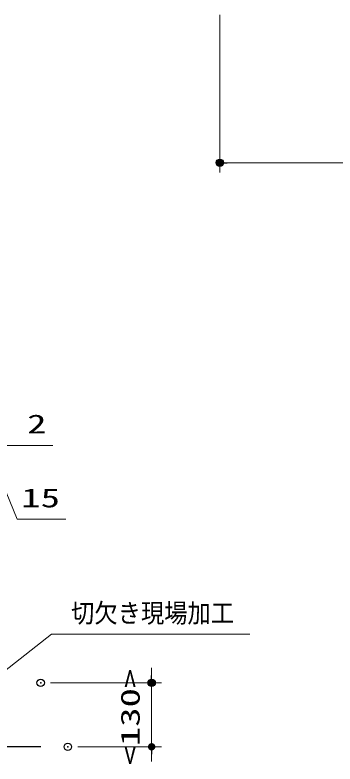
# Model space of a CAD drawing. Units: millimetres, scale not verified. Extents: x -9797 to 9797, y -4555 to 4555.
# Drawn here: x -3349 to -2700, y -1896 to -375 of the extents above; entities that cross this region are included whole.
import ezdxf
from ezdxf.enums import TextEntityAlignment as Align

# ---------------------------------------------------------------- set-up
doc = ezdxf.new("R2010")
doc.units = ezdxf.units.MM
doc.header["$LTSCALE"] = 30
doc.header["$PDMODE"] = 32
doc.header["$PDSIZE"] = 15
for name, color, linetype, lineweight in [('0-0_DEFPOINTS', 7, 'Continuous', 25), ('0-2_0', 7, 'Continuous', 25), ('0-4_KABE', 4, 'Continuous', 25), ('0-5_寸法ﾚｲﾔｰ', 30, 'Continuous', 13)]:
    doc.layers.add(name, color=color, linetype=linetype, lineweight=lineweight)
doc.styles.add('ＭＳ ゴシック', font='')
doc.styles.get('ＭＳ ゴシック').set_extended_font_data('MS Gothic')

# ---------------------------------------------------------------- blocks, each defined once
blk = doc.blocks.new('_DOT')
at = {"layer": '0-2_0', "color": 30}
blk.add_line((-15, 0), (-30, 0), dxfattribs=at)
for points in [[(0, 0), (-15, 0), (-14.88, 1.88)], [(0, 0), (-14.88, -1.88), (-15, 0)], [(0, 0), (-14.88, 1.88), (-14.53, 3.73)], [(0, 0), (-14.53, -3.73), (-14.88, -1.88)], [(0, 0), (-14.53, 3.73), (-13.95, 5.52)], [(0, 0), (-13.95, -5.52), (-14.53, -3.73)], [(0, 0), (-13.95, 5.52), (-13.14, 7.23)], [(0, 0), (-13.14, -7.23), (-13.95, -5.52)], [(0, 0), (-13.14, 7.23), (-12.14, 8.82)], [(0, 0), (-12.14, -8.82), (-13.14, -7.23)], [(0, 0), (-12.14, 8.82), (-10.93, 10.27)], [(0, 0), (-10.93, -10.27), (-12.14, -8.82)], [(0, 0), (-10.93, 10.27), (-9.56, 11.56)], [(0, 0), (-9.56, -11.56), (-10.93, -10.27)], [(0, 0), (-9.56, 11.56), (-8.04, 12.66)], [(0, 0), (-8.04, -12.66), (-9.56, -11.56)], [(0, 0), (-8.04, 12.66), (-6.39, 13.57)], [(0, 0), (-6.39, -13.57), (-8.04, -12.66)], [(0, 0), (-6.39, 13.57), (-4.64, 14.27)], [(0, 0), (-4.64, -14.27), (-6.39, -13.57)], [(0, 0), (-4.64, 14.27), (-2.81, 14.73)], [(0, 0), (-2.81, -14.73), (-4.64, -14.27)], [(0, 0), (-2.81, 14.73), (-0.94, 14.97)], [(0, 0), (-0.94, -14.97), (-2.81, -14.73)], [(0, 0), (-0.94, 14.97), (0.94, 14.97)], [(0, 0), (0.94, -14.97), (-0.94, -14.97)], [(0, 0), (0.94, 14.97), (2.81, 14.73)], [(0, 0), (2.81, 14.73), (4.64, 14.27)], [(0, 0), (4.64, 14.27), (6.39, 13.57)], [(0, 0), (6.39, 13.57), (8.04, 12.66)], [(0, 0), (8.04, 12.66), (9.56, 11.56)], [(0, 0), (9.56, 11.56), (10.93, 10.27)], [(0, 0), (10.93, 10.27), (12.14, 8.82)], [(0, 0), (12.14, 8.82), (13.14, 7.23)], [(0, 0), (13.14, 7.23), (13.95, 5.52)], [(0, 0), (13.95, 5.52), (14.53, 3.73)], [(0, 0), (14.53, 3.73), (14.88, 1.88)], [(0, 0), (14.88, 1.88), (15, 0)], [(0, 0), (2.81, -14.73), (0.94, -14.97)], [(0, 0), (4.64, -14.27), (2.81, -14.73)], [(0, 0), (6.39, -13.57), (4.64, -14.27)], [(0, 0), (8.04, -12.66), (6.39, -13.57)], [(0, 0), (9.56, -11.56), (8.04, -12.66)], [(0, 0), (10.93, -10.27), (9.56, -11.56)], [(0, 0), (12.14, -8.82), (10.93, -10.27)], [(0, 0), (13.14, -7.23), (12.14, -8.82)], [(0, 0), (13.95, -5.52), (13.14, -7.23)], [(0, 0), (14.53, -3.73), (13.95, -5.52)], [(0, 0), (14.88, -1.88), (14.53, -3.73)], [(0, 0), (15, 0), (14.88, -1.88)]]:
    blk.add_solid(points, dxfattribs=at)

msp = doc.modelspace()

# ---------------------------------------------------------------- linework, layer by layer
at = {"layer": '0-0_DEFPOINTS'}
for p in [(-2933.92, -675.14), (-3297.23, -1730.93), (-3072.23, -1730.93), (-3242.23, -1860.93)]:
    msp.add_point(p, dxfattribs=at)
at = {"layer": '0-4_KABE'}
msp.add_line((-3297.23, -1860.93), (-4147.23, -1860.93), dxfattribs=at)
at = {"layer": '0-5_寸法ﾚｲﾔｰ'}
for p, q in [((-2933.92, -375.14), (-2933.92, -695.14)), ((-2298.92, -675.14), (-2918.92, -675.14)), ((-3397.23, -1248.93), (-3272.4, -1248.93)), ((-3072.23, -1715.93), (-3072.23, -1700.93)), ((-3277.23, -1730.93), (-3052.23, -1730.93)), ((-3072.23, -1860.93), (-3072.23, -1730.93)), ((-3222.23, -1860.93), (-3052.23, -1860.93)), ((-3072.23, -1875.93), (-3072.23, -1890.93))]:
    msp.add_line(p, q, dxfattribs=at)
for points in [[(-3246.08, -1398.93), (-3345.13, -1398.93), (-3406.73, -1248.93)], [(-2872.9, -1632.47), (-3275.63, -1632.47), (-3475.86, -1789.66)]]:
    msp.add_lwpolyline(points, dxfattribs=at)

# ---------------------------------------------------------------- block references
at = {"layer": '0-5_寸法ﾚｲﾔｰ', "xscale": 0.5, "yscale": 0.5}
for p, rotation in [((-2933.92, -675.14), 180), ((-3072.23, -1730.93), 270), ((-3072.23, -1860.93), 90)]:
    msp.add_blockref('_DOT', p, dxfattribs=dict(at, rotation=rotation))

# ---------------------------------------------------------------- texts
at = {"layer": '0-5_寸法ﾚｲﾔｰ', "style": 'ＭＳ ゴシック', "width": 1.5}
for s, p in [('2', (-3324.78, -1236.33)), ('15', (-3336.56, -1386.33))]:
    msp.add_text(s, height=38.49, dxfattribs=at).set_placement(p, align=Align.BOTTOM_LEFT)
at = {"layer": '0-5_寸法ﾚｲﾔｰ', "color": 7, "style": 'ＭＳ ゴシック', "width": 0.9}
msp.add_text('切欠き現場加工', height=38.49, dxfattribs=at).set_placement((-3235.63, -1620.27), align=Align.BOTTOM_LEFT)
at = {"layer": '0-5_寸法ﾚｲﾔｰ', "style": 'ＭＳ ゴシック', "width": 1.5}
msp.add_text('<130>', height=38.49, rotation=90, dxfattribs=at).set_placement((-3084.83, -1898.78), align=Align.BOTTOM_LEFT)

doc.saveas('drawing.dxf')
